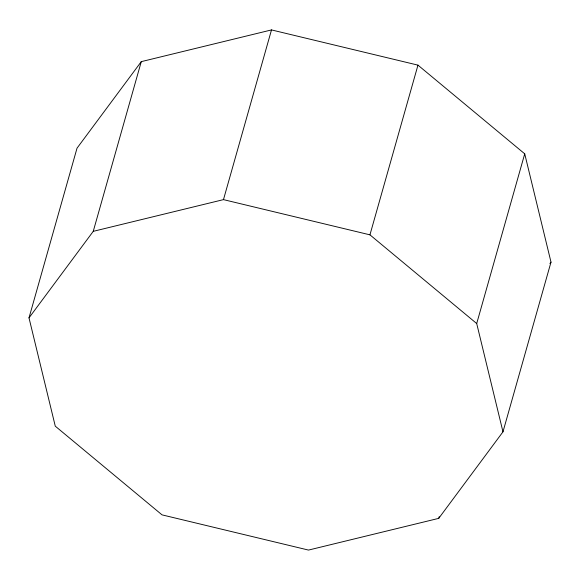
<?xml version="1.0" encoding="UTF-8"?>
<svg xmlns="http://www.w3.org/2000/svg" width="580" height="580" viewBox="0 0 580 580"><rect width="100%" height="100%" fill="white"/><g stroke="black" fill="none" stroke-linecap="round" stroke-linejoin="round"><path stroke-width="0.87" d="M29 317.876L77.024 148.168L141.274 61.639L271.498 29.921L417.97 65.134L524.726 153.831L551 262.124L502.976 431.832L438.726 518.361L308.502 550.079L162.03 514.866L55.274 426.17L29 317.876L93.249 231.34L141.274 61.639M93.249 231.34L223.474 199.629L271.498 29.921M502.976 431.832L476.702 323.538L369.946 234.842L417.97 65.134M476.702 323.538L524.726 153.831M438.726 518.361L439.212 516.664M549.92 263.581L551 262.124M223.474 199.629L369.946 234.842"/></g></svg>
